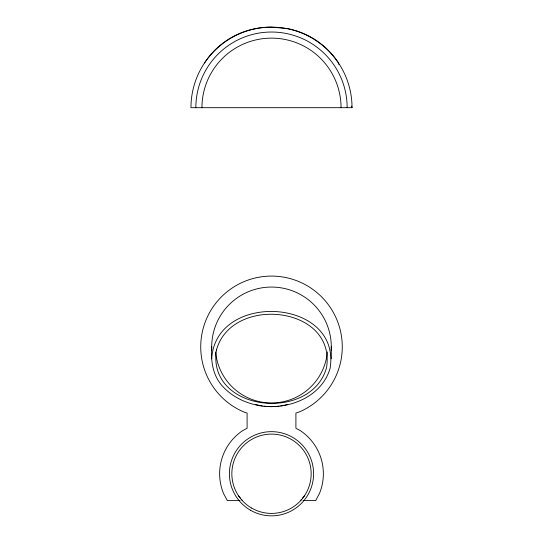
<?xml version="1.0" encoding="UTF-8"?>
<svg xmlns="http://www.w3.org/2000/svg" width="543" height="543" viewBox="0 0 543 543"><rect width="100%" height="100%" fill="white"/><g stroke="black" fill="none" stroke-linecap="round" stroke-linejoin="round"><path stroke-width="0.81" d="M211.709 358.808C215.564 290.892 341.208 297.802 330.144 368.14C321.877 397.327 287.756 410.338 259.832 405.723C245.388 403.211 231.501 396.56 221.788 385.381C212.544 374.765 210.799 360.389 211.709 346.848M300.523 500.598L301.514 499.397M302.499 498.189L304.474 495.786M351.552 106.089L352.034 107.684L190.966 107.684A80.534 80.534 0 0 1 271.5 27.15L287.295 28.541A82.841 80.534 -61.9 0 1 338.465 62.94L338.947 64.542M239.952 500.598L227.327 500.598L223.587 493.601A51.857 51.857 0 0 1 242.687 430.633L247.092 428.278L247.092 413.047L244.418 412.232A70.773 70.773 0 0 1 215.354 303.768A70.773 70.773 0 0 1 327.646 303.768A70.773 70.773 0 0 1 298.582 412.232L295.908 413.047L295.908 428.278L300.313 430.633A51.857 51.857 0 0 1 319.413 493.601L315.673 500.598L303.048 500.598M238.526 495.786L240.501 498.189M241.486 499.397L242.477 500.598M331.291 346.848L331.291 358.808M327.402 351.925A56.133 56.133 0 0 1 215.598 351.925M211.804 350.194A59.791 59.791 0 0 1 271.5 287.057A59.791 59.791 0 0 1 331.196 350.194M287.24 404.528A59.791 59.791 0 0 1 280.697 405.926M279.034 406.164A59.791 59.791 0 0 1 263.966 406.164M262.303 405.926A59.791 59.791 0 0 1 255.76 404.528M195.847 107.684A75.653 75.653 0 0 1 271.5 32.03A75.653 75.653 0 0 1 347.153 107.684M201.948 107.684A69.552 69.552 0 0 1 271.5 38.132A69.552 69.552 0 0 1 341.052 107.684M352.034 107.684A80.534 80.534 0 0 0 271.5 27.15A82.841 80.534 61.9 0 0 204.535 62.94M216.447 350.045C206.74 411.947 311.397 422.787 326.553 367.57C336.26 305.668 231.603 294.829 216.447 350.045M251.674 508.099A39.659 39.659 0 0 0 311.159 473.754A39.659 39.659 0 0 0 251.674 439.409A39.659 39.659 0 0 0 251.674 508.099M250.452 510.21A42.096 42.096 0 0 0 313.596 473.754A42.096 42.096 0 0 0 250.452 437.291A42.096 42.096 0 0 0 250.452 510.21"/></g></svg>
